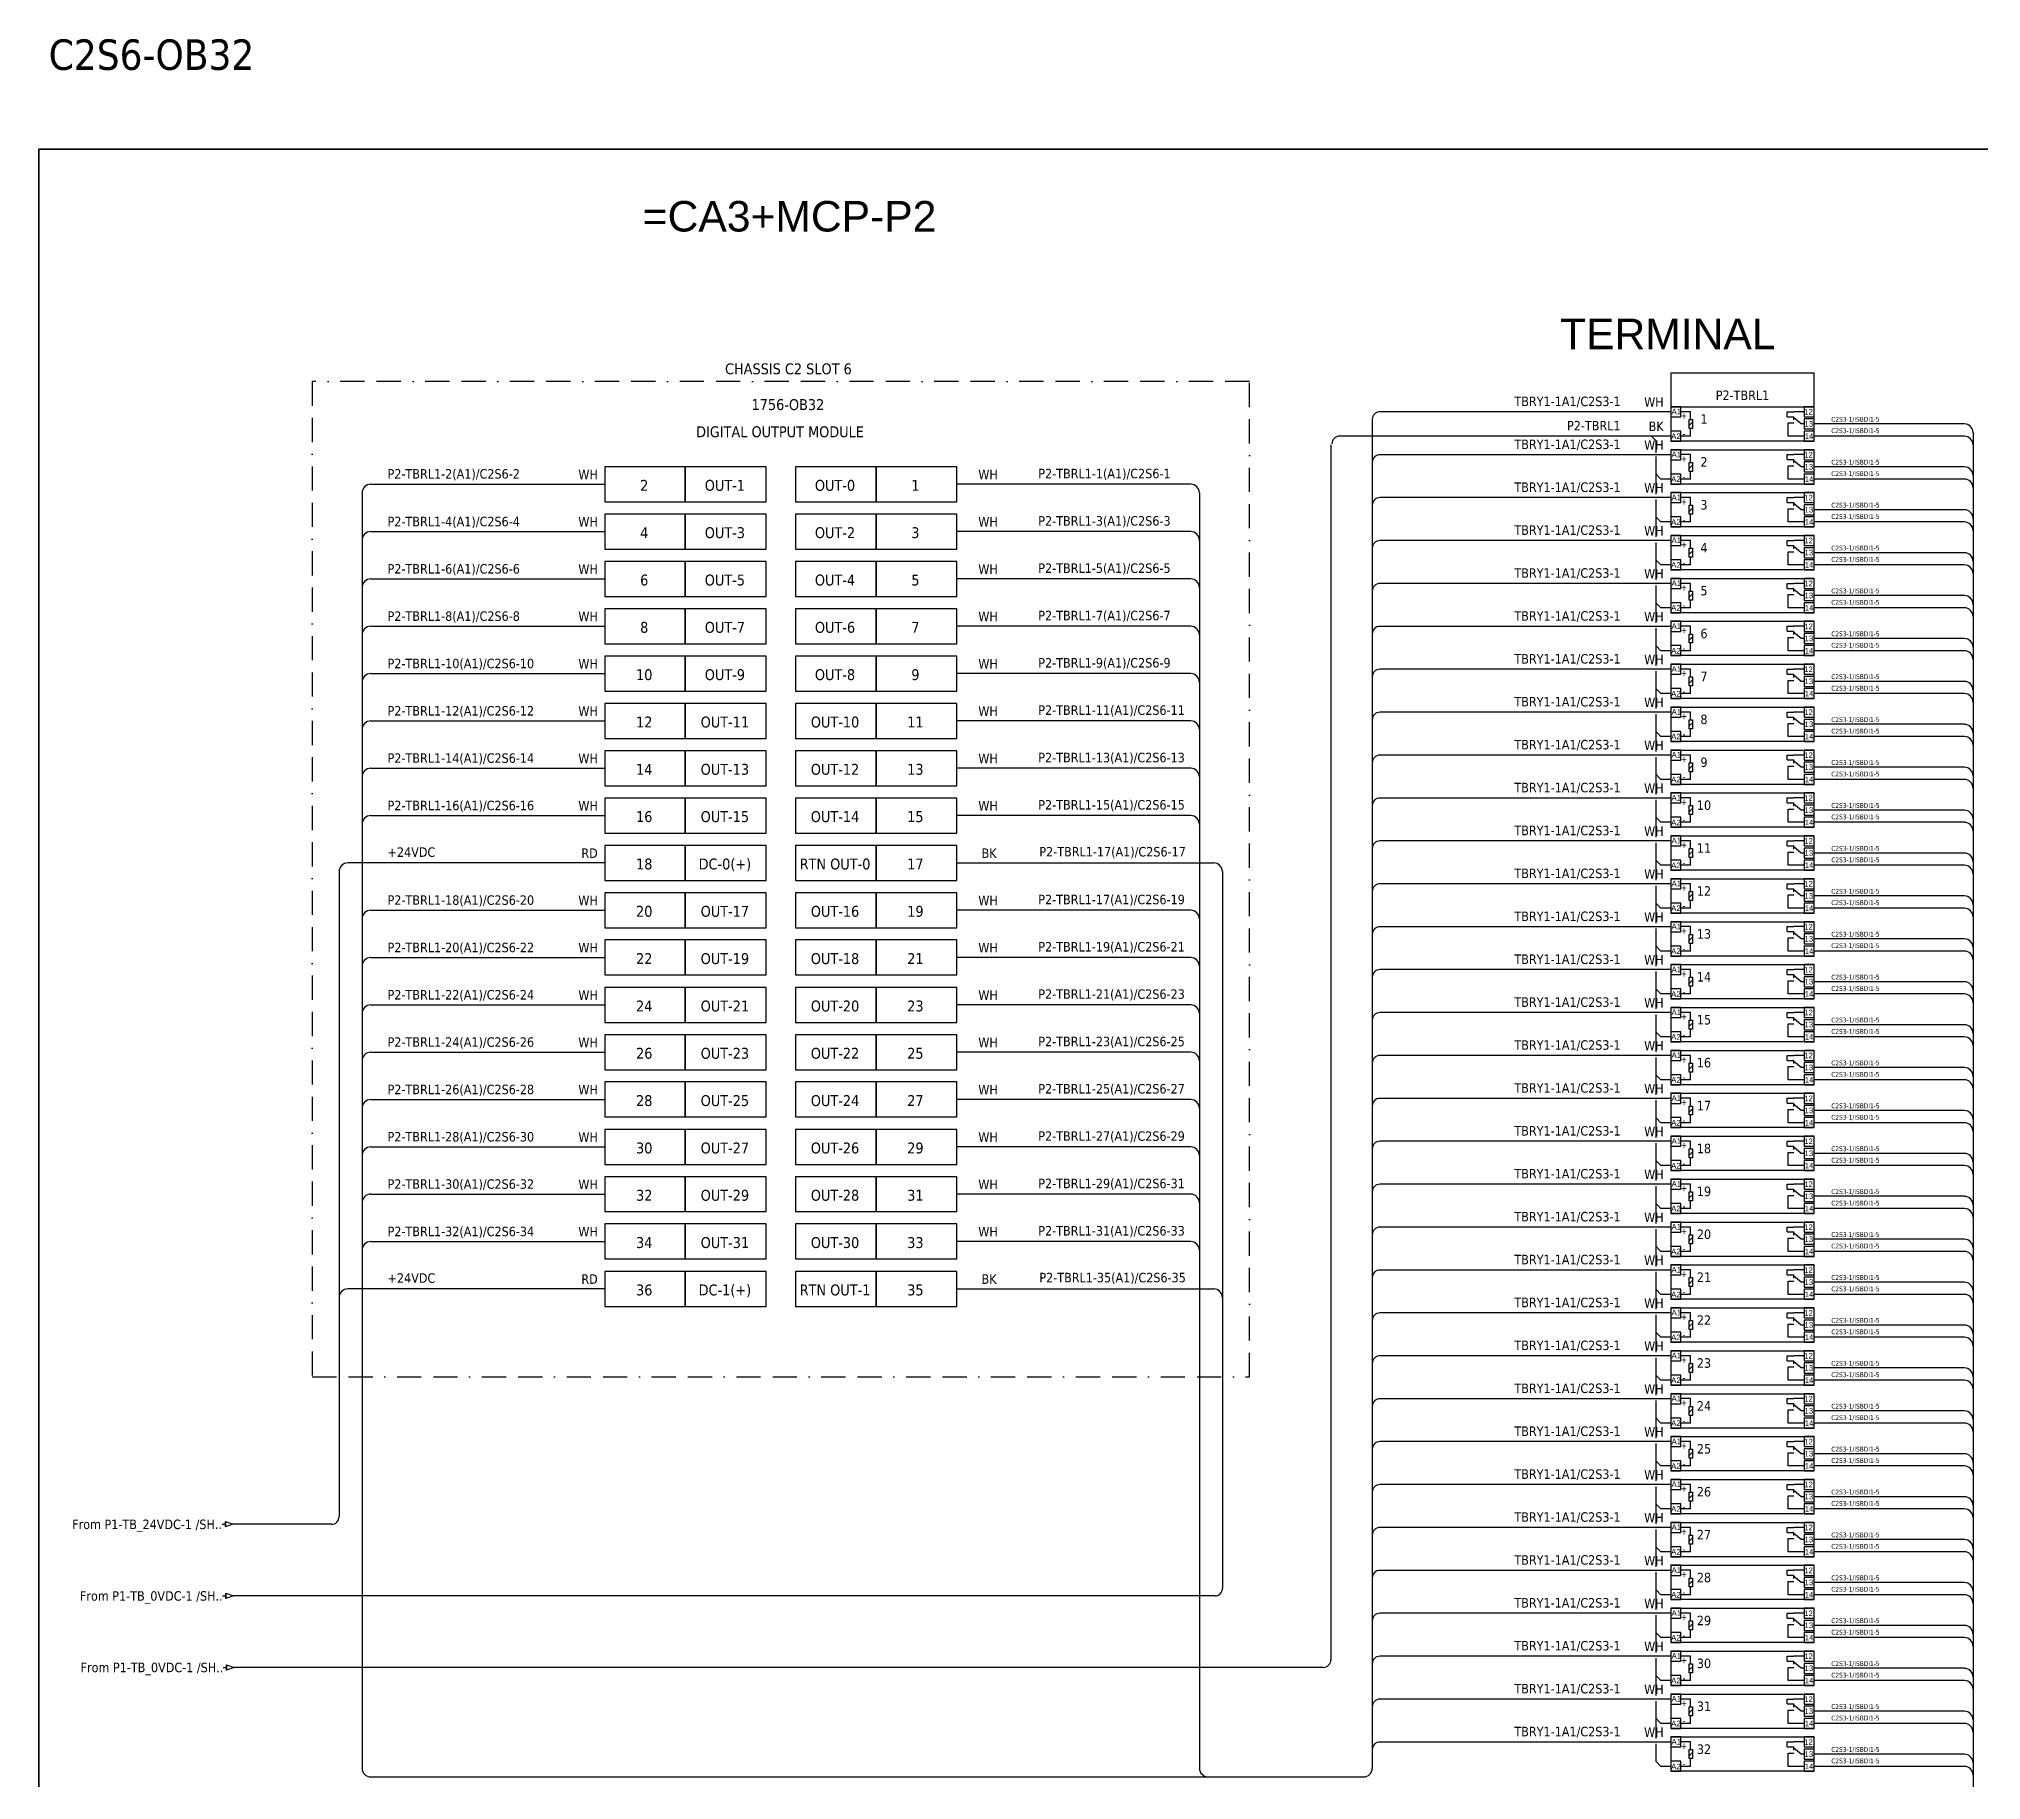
# Model space of a CAD drawing. Header units: millimetres. Extents: x 0 to 3893, y 0 to 2820.
# Drawn here: x 0 to 2037, y 994 to 2820 of the extents above; entities that cross this region are included whole.
import ezdxf
from ezdxf.enums import TextEntityAlignment as Align

# ---------------------------------------------------------------- set-up
doc = ezdxf.new("R2010")
doc.units = ezdxf.units.MM
doc.linetypes.add('BORDERX2', pattern=[88.9, 25.4, -12.7, 25.4, -12.7, 0, -12.7])
for name, color, linetype in [('HELPPOINT', 7, 'Continuous'), ('VECTORS', 7, 'Continuous'), ('x01001-FrameArea', 2, 'BORDERX2')]:
    doc.layers.add(name, color=color, linetype=linetype)
doc.layers.add('IE-EQUIP', color=253, linetype='Continuous', lineweight=25)
doc.layers.add('IE-WIRE', color=7, linetype='Continuous', lineweight=25)
doc.styles.get("Standard").update_dxf_attribs({"font": 'arial.ttf'})
doc.styles.add('Tahoma', font='')
doc.styles.get('Tahoma').set_extended_font_data('Tahoma')

# ---------------------------------------------------------------- blocks, each defined once
blk = doc.blocks.new('xRY-SPDT-1000')
at = {"color": 1, "ltscale": 25.4}
for p, q in [((0, 0), (0, -10.5)), ((10.4, 0), (0, 0)), ((0, 0), (150.3, 0)), ((0, 0), (0, -36)), ((10.4, -10.5), (10.4, 0)), ((140, 0), (140, -10.5)), ((150.3, 0), (140, 0)), ((150.3, -36), (150.3, 0)), ((150.3, -10.5), (150.3, 0)), ((150.3, -36), (150.3, 0)), ((0, -10.5), (10.4, -10.5)), ((20.7, -5.2), (10.4, -5.2)), ((22.8, -16.3), (19.4, -19.7)), ((20.7, -13.3), (20.7, -5.2)), ((122.2, -10.4), (122.2, -5.2)), ((122.2, -5.2), (128.9, -5.2)), ((122.2, -10.4), (128.9, -10.4)), ((123.2, -30.8), (123.2, -17)), ((123.2, -17), (128.9, -17)), ((140, -5.2), (128.9, -5.2)), ((128.9, -13.8), (128.9, -10.4)), ((136.9, -18), (128.9, -11.6)), ((140, -18), (136.9, -18)), ((140, -10.5), (150.3, -10.5)), ((140, -12.8), (140, -23.3)), ((150.3, -12.8), (140, -12.8)), ((150.3, -23.3), (150.3, -12.8)), ((0, -25.5), (0, -36)), ((10.4, -25.5), (0, -25.5)), ((0, -36), (10.4, -36)), ((150.3, -36), (0, -36)), ((10.4, -36), (10.4, -25.5)), ((20.7, -30.8), (10.4, -30.8)), ((20.7, -30.8), (20.7, -22.7)), ((140, -30.8), (123.2, -30.8)), ((140, -23.3), (150.3, -23.3)), ((140, -25.5), (140, -36)), ((150.3, -25.5), (140, -25.5)), ((140, -36), (150.3, -36)), ((150.3, -36), (150.3, -25.5))]:
    blk.add_line(p, q, dxfattribs=at)
blk.add_lwpolyline([(22.8, -22.7), (19.4, -22.7), (19.4, -13.3), (22.8, -13.3)], close=True, dxfattribs=at)
at = {"color": 1}
for s, p in [('A1', (5.8, -5)), ('12', (144.4, -5.3)), ('13', (144.8, -17.9)), ('A2', (5.4, -30.9)), ('14', (145, -30.8))]:
    blk.add_text(s, height=5.91, dxfattribs=at).set_placement(p, align=Align.MIDDLE_CENTER)
at = {"color": 1, "style": 'Tahoma'}
for s, p in [('+', (13.9, -9.3)), ('+', (13.9, -9.3)), ('-', (13.9, -28.2))]:
    blk.add_text(s, height=6.84, dxfattribs=at).set_placement(p, align=Align.MIDDLE_CENTER)
blk = doc.blocks.new('*U710')
at = {"layer": 'x01001-FrameArea'}
blk.add_blockref('xRY-SPDT-1000', (-75.2, 18), dxfattribs=at)
blk = doc.blocks.new('*U560')
at = {"layer": 'x01001-FrameArea', "color": 0, "linetype": 'ByBlock', "lineweight": -2, "transparency": 16777216}
for p in [(0, 0), (0, -45), (0, -90), (0, -135), (0, -180), (0, -225), (0, -270), (0, -315), (0, -360), (0, -405), (0, -450), (0, -495), (0, -540), (0, -585), (0, -630), (0, -675), (0, -720), (0, -765), (0, -810), (0, -855), (0, -900), (0, -945), (0, -990), (0, -1035), (0, -1080), (0, -1125), (0, -1170), (0, -1215), (0, -1260), (0, -1305), (0, -1350), (0, -1395)]:
    blk.add_blockref('*U710', p, dxfattribs=at)
blk = doc.blocks.new('*U720')
at = {"color": 4, "style": 'Tahoma'}
for s, height, p in [('TBRY1-1A1/C2S3-1', 9.949, (36.2, -4.1)), ('WH', 9.95, (81.3, -4.8))]:
    blk.add_text(s, height=height, dxfattribs=at).set_placement(p, align=Align.RIGHT)
blk = doc.blocks.new('*U570')
at = {"layer": 'x01001-FrameArea', "color": 0, "linetype": 'ByBlock', "lineweight": -2, "transparency": 16777216}
for p in [(0, 0), (0, -45), (0, -90), (0, -135), (0, -180), (0, -225), (0, -270), (0, -315), (0, -360), (0, -405), (0, -450), (0, -495), (0, -540), (0, -585), (0, -630), (0, -675), (0, -720), (0, -765), (0, -810), (0, -855), (0, -900), (0, -945), (0, -990), (0, -1035), (0, -1080), (0, -1125), (0, -1170), (0, -1215), (0, -1260), (0, -1305), (0, -1350), (0, -1395)]:
    blk.add_blockref('*U720', p, dxfattribs=at)
blk = doc.blocks.new('*U730')
at = {"layer": 'IE-WIRE', "color": 4, "ltscale": 25.4}
for p, q in [((74.2, 7.2), (-83.4, 7.2)), ((74.2, -5.6), (-83.4, -5.6))]:
    blk.add_line(p, q, dxfattribs=at)
for centre in [(74.2, -2), (74.2, -14.8)]:
    blk.add_arc(centre, 9.17, 0, 90, dxfattribs=at)
at = {"color": 4, "style": 'Tahoma'}
for p in [(-65.4, 9.6), (-65.4, -2.4)]:
    blk.add_text('C2S3-1/ISBDI1-5', height=4.974, dxfattribs=at).set_placement(p)
blk = doc.blocks.new('*U580')
at = {"layer": 'x01001-FrameArea', "color": 0, "linetype": 'ByBlock', "lineweight": -2, "transparency": 16777216}
for p in [(0, 0), (0, -45), (0, -90), (0, -135), (0, -180), (0, -225), (0, -270), (0, -315), (0, -360), (0, -405), (0, -450), (0, -495), (0, -540), (0, -585), (0, -630), (0, -675), (0, -720), (0, -765), (0, -810), (0, -855), (0, -900), (0, -945), (0, -990), (0, -1035), (0, -1080), (0, -1125), (0, -1170), (0, -1215), (0, -1260), (0, -1305), (0, -1350), (0, -1395)]:
    blk.add_blockref('*U730', p, dxfattribs=at)
blk = doc.blocks.new('xTerminal_fr_to0')
at = {"layer": 'VECTORS', "color": 1, "true_color": 0xff0000}
for p, q in [((-11.3, 0), (-7.8, 0)), ((-7.8, 2.8), (0, 0)), ((-7.8, -2.8), (-7.8, 2.8)), ((-7.8, 2.8), (0, 0)), ((-7.8, 2.8), (-7.8, -2.8)), ((0, 0), (-7.8, -2.8)), ((0, 0), (-7.8, -2.8))]:
    blk.add_line(p, q, dxfattribs=at)

msp = doc.modelspace()

# ---------------------------------------------------------------- linework, layer by layer
for p, q in [((1691.3, 2403.2), (1696.3, 2398.2)), ((1696.3, 2385.7), (1696.3, 2398.2)), ((1696.3, 2342.5), (1696.3, 2381.7)), ((1701.3, 2358.2), (1696.3, 2363.2)), ((1711.6, 2358.2), (1701.3, 2358.2)), ((1696.3, 2297.5), (1696.3, 2336.7)), ((1701.3, 2313.2), (1696.3, 2318.2)), ((1711.6, 2313.2), (1701.3, 2313.2)), ((1696.3, 2252.5), (1696.3, 2291.7)), ((1701.3, 2268.2), (1696.3, 2273.2)), ((1711.6, 2268.2), (1701.3, 2268.2)), ((1696.3, 2207.5), (1696.3, 2246.7)), ((1701.3, 2223.2), (1696.3, 2228.2)), ((1711.6, 2223.2), (1701.3, 2223.2)), ((1696.3, 2162.5), (1696.3, 2201.7)), ((1701.3, 2178.2), (1696.3, 2183.2)), ((1711.6, 2178.2), (1701.3, 2178.2)), ((1696.3, 2117.5), (1696.3, 2156.7)), ((1701.3, 2133.2), (1696.3, 2138.2)), ((1711.6, 2133.2), (1701.3, 2133.2)), ((1696.3, 2072.5), (1696.3, 2111.7)), ((1701.3, 2088.2), (1696.3, 2093.2)), ((1711.6, 2088.2), (1701.3, 2088.2)), ((1696.3, 2027.5), (1696.3, 2066.7)), ((1701.3, 2043.2), (1696.3, 2048.2)), ((1711.6, 2043.2), (1701.3, 2043.2)), ((1696.3, 1982.5), (1696.3, 2021.7)), ((1701.3, 1998.2), (1696.3, 2003.2)), ((1711.6, 1998.2), (1701.3, 1998.2)), ((1696.3, 1937.5), (1696.3, 1976.7)), ((1701.3, 1953.2), (1696.3, 1958.2)), ((1711.6, 1953.2), (1701.3, 1953.2)), ((1696.3, 1892.5), (1696.3, 1931.7)), ((1701.3, 1908.2), (1696.3, 1913.2)), ((1711.6, 1908.2), (1701.3, 1908.2)), ((1696.3, 1847.5), (1696.3, 1886.7)), ((1701.3, 1863.2), (1696.3, 1868.2)), ((1711.6, 1863.2), (1701.3, 1863.2)), ((1696.3, 1802.5), (1696.3, 1841.7)), ((1701.3, 1818.2), (1696.3, 1823.2)), ((1711.6, 1818.2), (1701.3, 1818.2)), ((1696.3, 1757.5), (1696.3, 1796.7)), ((1701.3, 1773.2), (1696.3, 1778.2)), ((1711.6, 1773.2), (1701.3, 1773.2)), ((1696.3, 1712.5), (1696.3, 1751.7)), ((1701.3, 1728.2), (1696.3, 1733.2)), ((1711.6, 1728.2), (1701.3, 1728.2)), ((1696.3, 1667.5), (1696.3, 1706.7)), ((1701.3, 1683.2), (1696.3, 1688.2)), ((1711.6, 1683.2), (1701.3, 1683.2)), ((1696.3, 1622.5), (1696.3, 1661.7)), ((1701.3, 1638.2), (1696.3, 1643.2)), ((1711.6, 1638.2), (1701.3, 1638.2)), ((1696.3, 1577.5), (1696.3, 1616.7)), ((1701.3, 1593.2), (1696.3, 1598.2)), ((1711.6, 1593.2), (1701.3, 1593.2)), ((1696.3, 1532.5), (1696.3, 1571.7)), ((1701.3, 1548.2), (1696.3, 1553.2)), ((1711.6, 1548.2), (1701.3, 1548.2)), ((1696.3, 1487.5), (1696.3, 1526.7)), ((1701.3, 1503.2), (1696.3, 1508.2)), ((1711.6, 1503.2), (1701.3, 1503.2)), ((1696.3, 1442.5), (1696.3, 1481.7)), ((1701.3, 1458.2), (1696.3, 1463.2)), ((1711.6, 1458.2), (1701.3, 1458.2)), ((1696.3, 1397.5), (1696.3, 1436.7)), ((1701.3, 1413.2), (1696.3, 1418.2)), ((1711.6, 1413.2), (1701.3, 1413.2)), ((1696.3, 1352.5), (1696.3, 1391.7)), ((1701.3, 1368.2), (1696.3, 1373.2)), ((1711.6, 1368.2), (1701.3, 1368.2)), ((1696.3, 1307.5), (1696.3, 1346.7)), ((1701.3, 1323.2), (1696.3, 1328.2)), ((1711.6, 1323.2), (1701.3, 1323.2)), ((1696.3, 1262.5), (1696.3, 1301.7)), ((1701.3, 1278.2), (1696.3, 1283.2)), ((1711.6, 1278.2), (1701.3, 1278.2)), ((1696.3, 1217.5), (1696.3, 1256.7)), ((1701.3, 1233.2), (1696.3, 1238.2)), ((1711.6, 1233.2), (1701.3, 1233.2)), ((1696.3, 1172.5), (1696.3, 1211.7)), ((1701.3, 1188.2), (1696.3, 1193.2)), ((1711.6, 1188.2), (1701.3, 1188.2)), ((1696.3, 1127.5), (1696.3, 1166.7)), ((1701.3, 1143.2), (1696.3, 1148.2)), ((1711.6, 1143.2), (1701.3, 1143.2)), ((1696.3, 1082.5), (1696.3, 1121.7)), ((1701.3, 1098.2), (1696.3, 1103.2)), ((1711.6, 1098.2), (1701.3, 1098.2)), ((1696.3, 1037.5), (1696.3, 1076.7)), ((1701.3, 1053.2), (1696.3, 1058.2)), ((1711.6, 1053.2), (1701.3, 1053.2)), ((1696.3, 1013.2), (1696.3, 1031.7)), ((1701.3, 1008.2), (1696.3, 1013.2)), ((1711.6, 1008.2), (1701.3, 1008.2))]:
    msp.add_line(p, q)
at = {"color": 1, "ltscale": 25.4}
for p, q in [((593.4, 1955.7), (324, 1955.7)), ((314.8, 1946.5), (314.8, 1270))]:
    msp.add_line(p, q, dxfattribs=at)
at = {"color": 4, "ltscale": 25.4}
msp.add_lwpolyline([(1711.6, 2434), (1862, 2434), (1862, 2469.2), (1711.6, 2469.2)], close=True, dxfattribs=at)
at = {"color": 1, "ltscale": 25.4}
msp.add_arc((324, 1946.5), 9.14, 90, 180, dxfattribs=at)
at = {"layer": 'HELPPOINT', "color": 4, "lineweight": 35}
for p, q in [((-0.1, 0), (-0.1, 2704.2)), ((-0.1, 2704.2), (3893.2, 2704.2)), ((-0.1, 0), (-0.1, 2704.2)), ((-0.1, 2704.2), (3893.2, 2704.2))]:
    msp.add_line(p, q, dxfattribs=at)
at = {"layer": 'IE-EQUIP', "linetype": 'Continuous', "ltscale": 25.4}
for points in [[(593.4, 2334.4), (678, 2334.4), (678, 2371.1), (593.4, 2371.1)], [(678, 2334.4), (762.7, 2334.4), (762.7, 2371.1), (678, 2371.1)], [(793.5, 2334.4), (878.2, 2334.4), (878.2, 2371.1), (793.5, 2371.1)], [(878.2, 2334.4), (962.8, 2334.4), (962.8, 2371.1), (878.2, 2371.1)], [(593.4, 2284.8), (678, 2284.8), (678, 2321.5), (593.4, 2321.5)], [(678, 2284.8), (762.7, 2284.8), (762.7, 2321.5), (678, 2321.5)], [(793.5, 2284.8), (878.2, 2284.8), (878.2, 2321.5), (793.5, 2321.5)], [(878.2, 2284.8), (962.8, 2284.8), (962.8, 2321.5), (878.2, 2321.5)], [(593.4, 2235.1), (678, 2235.1), (678, 2271.8), (593.4, 2271.8)], [(678, 2235.1), (762.7, 2235.1), (762.7, 2271.8), (678, 2271.8)], [(793.5, 2235.1), (878.2, 2235.1), (878.2, 2271.8), (793.5, 2271.8)], [(878.2, 2235.1), (962.8, 2235.1), (962.8, 2271.8), (878.2, 2271.8)], [(593.4, 2185.5), (678, 2185.5), (678, 2222.2), (593.4, 2222.2)], [(678, 2185.5), (762.7, 2185.5), (762.7, 2222.2), (678, 2222.2)], [(793.5, 2185.5), (878.2, 2185.5), (878.2, 2222.2), (793.5, 2222.2)], [(878.2, 2185.5), (962.8, 2185.5), (962.8, 2222.2), (878.2, 2222.2)], [(593.4, 2135.9), (678, 2135.9), (678, 2172.6), (593.4, 2172.6)], [(678, 2135.9), (762.7, 2135.9), (762.7, 2172.6), (678, 2172.6)], [(793.5, 2135.9), (878.2, 2135.9), (878.2, 2172.6), (793.5, 2172.6)], [(878.2, 2135.9), (962.8, 2135.9), (962.8, 2172.6), (878.2, 2172.6)], [(593.4, 2086.2), (678, 2086.2), (678, 2122.9), (593.4, 2122.9)], [(678, 2086.2), (762.7, 2086.2), (762.7, 2122.9), (678, 2122.9)], [(793.5, 2086.2), (878.2, 2086.2), (878.2, 2122.9), (793.5, 2122.9)], [(878.2, 2086.2), (962.8, 2086.2), (962.8, 2122.9), (878.2, 2122.9)], [(593.4, 2036.6), (678, 2036.6), (678, 2073.3), (593.4, 2073.3)], [(678, 2036.6), (762.7, 2036.6), (762.7, 2073.3), (678, 2073.3)], [(793.5, 2036.6), (878.2, 2036.6), (878.2, 2073.3), (793.5, 2073.3)], [(878.2, 2036.6), (962.8, 2036.6), (962.8, 2073.3), (878.2, 2073.3)], [(593.4, 1987), (678, 1987), (678, 2023.7), (593.4, 2023.7)], [(678, 1987), (762.7, 1987), (762.7, 2023.7), (678, 2023.7)], [(793.5, 1987), (878.2, 1987), (878.2, 2023.7), (793.5, 2023.7)], [(878.2, 1987), (962.8, 1987), (962.8, 2023.7), (878.2, 2023.7)], [(593.4, 1937.3), (678, 1937.3), (678, 1974), (593.4, 1974)], [(678, 1937.3), (762.7, 1937.3), (762.7, 1974), (678, 1974)], [(793.5, 1937.3), (878.2, 1937.3), (878.2, 1974), (793.5, 1974)], [(878.2, 1937.3), (962.8, 1937.3), (962.8, 1974), (878.2, 1974)], [(593.4, 1887.7), (678, 1887.7), (678, 1924.4), (593.4, 1924.4)], [(678, 1887.7), (762.7, 1887.7), (762.7, 1924.4), (678, 1924.4)], [(793.5, 1887.7), (878.2, 1887.7), (878.2, 1924.4), (793.5, 1924.4)], [(878.2, 1887.7), (962.8, 1887.7), (962.8, 1924.4), (878.2, 1924.4)], [(593.4, 1838.1), (678, 1838.1), (678, 1874.8), (593.4, 1874.8)], [(678, 1838.1), (762.7, 1838.1), (762.7, 1874.8), (678, 1874.8)], [(793.5, 1838.1), (878.2, 1838.1), (878.2, 1874.8), (793.5, 1874.8)], [(878.2, 1838.1), (962.8, 1838.1), (962.8, 1874.8), (878.2, 1874.8)], [(593.4, 1788.4), (678, 1788.4), (678, 1825.1), (593.4, 1825.1)], [(678, 1788.4), (762.7, 1788.4), (762.7, 1825.1), (678, 1825.1)], [(793.5, 1788.4), (878.2, 1788.4), (878.2, 1825.1), (793.5, 1825.1)], [(878.2, 1788.4), (962.8, 1788.4), (962.8, 1825.1), (878.2, 1825.1)], [(593.4, 1738.8), (678, 1738.8), (678, 1775.5), (593.4, 1775.5)], [(678, 1738.8), (762.7, 1738.8), (762.7, 1775.5), (678, 1775.5)], [(793.5, 1738.8), (878.2, 1738.8), (878.2, 1775.5), (793.5, 1775.5)], [(878.2, 1738.8), (962.8, 1738.8), (962.8, 1775.5), (878.2, 1775.5)], [(593.4, 1689.2), (678, 1689.2), (678, 1725.9), (593.4, 1725.9)], [(678, 1689.2), (762.7, 1689.2), (762.7, 1725.9), (678, 1725.9)], [(793.5, 1689.2), (878.2, 1689.2), (878.2, 1725.9), (793.5, 1725.9)], [(878.2, 1689.2), (962.8, 1689.2), (962.8, 1725.9), (878.2, 1725.9)], [(593.4, 1639.5), (678, 1639.5), (678, 1676.2), (593.4, 1676.2)], [(678, 1639.5), (762.7, 1639.5), (762.7, 1676.2), (678, 1676.2)], [(793.5, 1639.5), (878.2, 1639.5), (878.2, 1676.2), (793.5, 1676.2)], [(878.2, 1639.5), (962.8, 1639.5), (962.8, 1676.2), (878.2, 1676.2)], [(593.4, 1589.9), (678, 1589.9), (678, 1626.6), (593.4, 1626.6)], [(678, 1589.9), (762.7, 1589.9), (762.7, 1626.6), (678, 1626.6)], [(793.5, 1589.9), (878.2, 1589.9), (878.2, 1626.6), (793.5, 1626.6)], [(878.2, 1589.9), (962.8, 1589.9), (962.8, 1626.6), (878.2, 1626.6)], [(593.4, 1540.3), (678, 1540.3), (678, 1577), (593.4, 1577)], [(678, 1540.3), (762.7, 1540.3), (762.7, 1577), (678, 1577)], [(793.5, 1540.3), (878.2, 1540.3), (878.2, 1577), (793.5, 1577)], [(878.2, 1540.3), (962.8, 1540.3), (962.8, 1577), (878.2, 1577)], [(593.4, 1490.6), (678, 1490.6), (678, 1527.3), (593.4, 1527.3)], [(678, 1490.6), (762.7, 1490.6), (762.7, 1527.3), (678, 1527.3)], [(793.5, 1490.6), (878.2, 1490.6), (878.2, 1527.3), (793.5, 1527.3)], [(878.2, 1490.6), (962.8, 1490.6), (962.8, 1527.3), (878.2, 1527.3)]]:
    msp.add_lwpolyline(points, close=True, dxfattribs=at)
at = {"layer": 'IE-WIRE', "color": 4, "ltscale": 25.4}
for p, q in [((1711.6, 2428.7), (1406.5, 2428.7)), ((1398.5, 2420.7), (1398.5, 1006.3)), ((2028.7, 2406.8), (2028.7, 927.2)), ((1711.6, 2383.7), (1406.5, 2383.7)), ((338.9, 2343.6), (338.9, 1006.3)), ((348.1, 2352.7), (593.4, 2352.7)), ((1208.1, 2352.7), (962.8, 2352.7)), ((1217.3, 2343.6), (1217.3, 1006.3)), ((1711.6, 2338.7), (1406.5, 2338.7)), ((348.1, 2303.1), (593.4, 2303.1)), ((1208.1, 2303.1), (962.8, 2303.1)), ((1711.6, 2293.7), (1406.5, 2293.7)), ((348.1, 2253.5), (593.4, 2253.5)), ((1208.1, 2253.5), (962.8, 2253.5)), ((1711.6, 2248.7), (1406.5, 2248.7)), ((348.1, 2203.8), (593.4, 2203.8)), ((1208.1, 2203.8), (962.8, 2203.8)), ((1711.6, 2203.7), (1406.5, 2203.7)), ((348.1, 2154.2), (593.4, 2154.2)), ((1208.1, 2154.2), (962.8, 2154.2)), ((1711.6, 2158.7), (1406.5, 2158.7)), ((348.1, 2104.6), (593.4, 2104.6)), ((1208.1, 2104.6), (962.8, 2104.6)), ((1711.6, 2113.7), (1406.5, 2113.7)), ((1711.6, 2068.7), (1406.5, 2068.7)), ((348.1, 2054.9), (593.4, 2054.9)), ((1208.1, 2054.9), (962.8, 2054.9)), ((1711.6, 2023.7), (1406.5, 2023.7)), ((348.1, 2005.3), (593.4, 2005.3)), ((1208.1, 2005.3), (962.8, 2005.3)), ((1711.6, 1978.7), (1406.5, 1978.7)), ((1711.6, 1933.7), (1406.5, 1933.7)), ((348.1, 1906), (593.4, 1906)), ((1208.1, 1906), (962.8, 1906)), ((1711.6, 1888.7), (1406.5, 1888.7)), ((348.1, 1856.4), (593.4, 1856.4)), ((1208.1, 1856.4), (962.8, 1856.4)), ((1711.6, 1843.7), (1406.5, 1843.7)), ((348.1, 1806.8), (593.4, 1806.8)), ((1208.1, 1806.8), (962.8, 1806.8)), ((1711.6, 1798.7), (1406.5, 1798.7)), ((348.1, 1757.1), (593.4, 1757.1)), ((1208.1, 1757.1), (962.8, 1757.1)), ((1711.6, 1753.7), (1406.5, 1753.7)), ((348.1, 1707.5), (593.4, 1707.5)), ((1208.1, 1707.5), (962.8, 1707.5)), ((1711.6, 1708.7), (1406.5, 1708.7)), ((348.1, 1657.9), (593.4, 1657.9)), ((1208.1, 1657.9), (962.8, 1657.9)), ((1711.6, 1663.7), (1406.5, 1663.7)), ((1711.6, 1618.7), (1406.5, 1618.7)), ((348.1, 1608.2), (593.4, 1608.2)), ((1208.1, 1608.2), (962.8, 1608.2)), ((1711.6, 1573.7), (1406.5, 1573.7)), ((348.1, 1558.6), (593.4, 1558.6)), ((1208.1, 1558.6), (962.8, 1558.6)), ((1711.6, 1528.7), (1406.5, 1528.7)), ((1711.6, 1483.7), (1406.5, 1483.7)), ((1711.6, 1438.7), (1406.5, 1438.7)), ((1711.6, 1393.7), (1406.5, 1393.7)), ((1711.6, 1348.7), (1406.5, 1348.7)), ((1711.6, 1303.7), (1406.5, 1303.7)), ((1711.6, 1258.7), (1406.5, 1258.7)), ((1711.6, 1213.7), (1406.5, 1213.7)), ((1711.6, 1168.7), (1406.5, 1168.7)), ((1711.6, 1123.7), (1406.5, 1123.7)), ((1711.6, 1078.7), (1406.5, 1078.7)), ((1711.6, 1033.7), (1406.5, 1033.7))]:
    msp.add_line(p, q, dxfattribs=at)
at = {"layer": 'IE-WIRE', "color": 7, "ltscale": 25.4}
for p, q in [((1355.1, 2394.1), (1355.1, 1119.9)), ((962.8, 1955.7), (1232.2, 1955.7)), ((1241.4, 1946.5), (1241.4, 1194.9)), ((962.8, 1509), (1232.2, 1509)), ((1233.4, 1186.9), (204, 1186.9)), ((1347.1, 1111.9), (204.7, 1111.9))]:
    msp.add_line(p, q, dxfattribs=at)
at = {"layer": 'IE-WIRE', "ltscale": 25.4}
msp.add_line((1711.6, 2403.2), (1364.2, 2403.2), dxfattribs=at)
at = {"layer": 'IE-WIRE', "color": 1, "ltscale": 25.4}
for p, q in [((593.4, 1509), (324, 1509)), ((306.8, 1262), (203.4, 1262))]:
    msp.add_line(p, q, dxfattribs=at)
at = {"layer": 'IE-WIRE', "color": 4}
msp.add_line((348.1, 997.2), (1389.4, 997.2), dxfattribs=at)
at = {"layer": 'IE-WIRE', "color": 4, "ltscale": 25.4}
for centre, radius, start, end in [((1406.5, 2420.7), 8, 90, 180), ((1406.5, 2375.7), 8, 90, 180), ((348.1, 2343.6), 9.17, 90, 180), ((1208.1, 2343.6), 9.17, 0, 90), ((1406.5, 2330.7), 8, 90, 180), ((348.1, 2293.9), 9.17, 90, 180), ((1208.1, 2293.9), 9.17, 0, 90), ((1406.5, 2285.7), 8, 90, 180), ((348.1, 2244.3), 9.17, 90, 180), ((1208.1, 2244.3), 9.17, 0, 90), ((1406.5, 2240.7), 8, 90, 180), ((348.1, 2194.7), 9.17, 90, 180), ((1208.1, 2194.7), 9.17, 0, 90), ((1406.5, 2195.7), 8, 90, 180), ((348.1, 2145), 9.17, 90, 180), ((1208.1, 2145), 9.17, 0, 90), ((1406.5, 2150.7), 8, 90, 180), ((348.1, 2095.4), 9.17, 90, 180), ((1208.1, 2095.4), 9.17, 0, 90), ((1406.5, 2105.7), 8, 90, 180), ((1406.5, 2060.7), 8, 90, 180), ((348.1, 2045.8), 9.17, 90, 180), ((1208.1, 2045.8), 9.17, 0, 90), ((1406.5, 2015.7), 8, 90, 180), ((348.1, 1996.1), 9.17, 90, 180), ((1208.1, 1996.1), 9.17, 0, 90), ((1406.5, 1970.7), 8, 90, 180), ((1406.5, 1925.7), 8, 90, 180), ((348.1, 1896.9), 9.17, 90, 180), ((1208.1, 1896.9), 9.17, 0, 90), ((1406.5, 1880.7), 8, 90, 180), ((348.1, 1847.2), 9.17, 90, 180), ((1208.1, 1847.2), 9.17, 0, 90), ((1406.5, 1835.7), 8, 90, 180), ((348.1, 1797.6), 9.17, 90, 180), ((1208.1, 1797.6), 9.17, 0, 90), ((1406.5, 1790.7), 8, 90, 180), ((348.1, 1748), 9.17, 90, 180), ((1208.1, 1748), 9.17, 0, 90), ((1406.5, 1745.7), 8, 90, 180), ((348.1, 1698.3), 9.17, 90, 180), ((1208.1, 1698.3), 9.17, 0, 90), ((1406.5, 1700.7), 8, 90, 180), ((348.1, 1648.7), 9.17, 90, 180), ((1208.1, 1648.7), 9.17, 0, 90), ((1406.5, 1655.7), 8, 90, 180), ((1406.5, 1610.7), 8, 90, 180), ((348.1, 1599.1), 9.17, 90, 180), ((1208.1, 1599.1), 9.17, 0, 90), ((1406.5, 1565.7), 8, 90, 180), ((348.1, 1549.4), 9.17, 90, 180), ((1208.1, 1549.4), 9.17, 0, 90), ((1406.5, 1520.7), 8, 90, 180), ((1406.5, 1475.7), 8, 90, 180), ((1406.5, 1430.7), 8, 90, 180), ((1406.5, 1385.7), 8, 90, 180), ((1406.5, 1340.7), 8, 90, 180), ((1406.5, 1295.7), 8, 90, 180), ((1406.5, 1250.7), 8, 90, 180), ((1406.5, 1205.7), 8, 90, 180), ((1406.5, 1160.7), 8, 90, 180), ((1406.5, 1115.7), 8, 90, 180), ((1406.5, 1070.7), 8, 90, 180), ((1406.5, 1025.7), 8, 90, 180)]:
    msp.add_arc(centre, radius, start, end, dxfattribs=at)
at = {"layer": 'IE-WIRE', "ltscale": 25.4}
msp.add_arc((1364.2, 2395.2), 8, 90, 180, dxfattribs=at)
at = {"layer": 'IE-WIRE', "color": 7, "ltscale": 25.4}
for centre, radius, start, end in [((1232.2, 1946.5), 9.14, 0, 90), ((1232.2, 1499.8), 9.14, 0, 90), ((1233.4, 1194.9), 8, 270, 0), ((1347.1, 1119.9), 8, 270, 0)]:
    msp.add_arc(centre, radius, start, end, dxfattribs=at)
at = {"layer": 'IE-WIRE', "color": 1, "ltscale": 25.4}
for centre, radius, start, end in [((324, 1499.8), 9.14, 90, 180), ((306.8, 1270), 8, 270, 0)]:
    msp.add_arc(centre, radius, start, end, dxfattribs=at)
at = {"layer": 'IE-WIRE', "color": 4}
for centre, start, end in [((348.1, 1006.3), 180, 270), ((1226.4, 1006.3), 180, 270), ((1389.4, 1006.3), 270, 0)]:
    msp.add_arc(centre, 9.14, start, end, dxfattribs=at)
at = {"layer": 'x01001-FrameArea'}
msp.add_lwpolyline([(286.6, 1416.6), (1269.6, 1416.6), (1269.6, 2460.5), (286.6, 2460.5)], close=True, dxfattribs=at)

# ---------------------------------------------------------------- block references
for p in [(203.4, 1262), (204, 1186.9), (204.7, 1111.9)]:
    msp.add_blockref('xTerminal_fr_to0', p)
for name, p in [('*U570', (1622.8, 2438.8)), ('*U560', (1786.8, 2416)), ('*U580', (1945.3, 2408.8))]:
    msp.add_blockref(name, p, dxfattribs=at)

# ---------------------------------------------------------------- texts
at = {"color": 2, "style": 'Tahoma'}
msp.add_text('C2S6-OB32', height=32, dxfattribs=at).set_placement((10.3, 2787.3))
at = {"color": 2}
for s, p in [('=CA3+MCP-P2', (633.3, 2617.8)), ('TERMINAL', (1595.4, 2494.4))]:
    msp.add_text(s, height=32, dxfattribs=at).set_placement(p)
at = {"color": 2, "style": 'Tahoma'}
for s, height, p in [('CHASSIS C2 SLOT 6', 11.441, (786.1, 2473.8)), ('1756-OB32', 11.44, (785.6, 2436.3)), ('DIGITAL OUTPUT MODULE', 11.441, (777.3, 2407.8)), ('2', 11.4, (634.9, 2351.6)), ('OUT-1', 11.44, (719.5, 2351.6)), ('OUT-0', 11.44, (835, 2351.6)), ('1', 11.4, (919.3, 2351.6)), ('4', 11.4, (634.9, 2302)), ('OUT-3', 11.44, (719.5, 2302)), ('OUT-2', 11.44, (835, 2302)), ('3', 11.4, (919.3, 2302)), ('6', 11.4, (634.9, 2252.3)), ('OUT-5', 11.44, (719.5, 2252.3)), ('OUT-4', 11.44, (835, 2252.3)), ('5', 11.4, (919.3, 2252.3)), ('8', 11.4, (634.9, 2202.7)), ('OUT-7', 11.44, (719.5, 2202.7)), ('OUT-6', 11.44, (835, 2202.7)), ('7', 11.4, (919.3, 2202.7)), ('10', 11.44, (634.9, 2153.1)), ('OUT-9', 11.44, (719.5, 2153.1)), ('OUT-8', 11.44, (835, 2153.1)), ('9', 11.4, (919.3, 2153.1)), ('12', 11.44, (634.9, 2103.4)), ('OUT-11', 11.44, (719.5, 2103.4)), ('OUT-10', 11.44, (835, 2103.4)), ('11', 11.44, (919.3, 2103.4)), ('14', 11.44, (634.9, 2053.8)), ('OUT-13', 11.44, (719.5, 2053.8)), ('OUT-12', 11.44, (835, 2053.8)), ('13', 11.44, (919.3, 2053.8)), ('16', 11.44, (634.9, 2004.2)), ('OUT-15', 11.44, (719.5, 2004.2)), ('OUT-14', 11.44, (835, 2004.2)), ('15', 11.44, (919.3, 2004.2)), ('18', 11.44, (634.9, 1954.5)), ('DC-0(+)', 11.44, (719.5, 1954.5)), ('RTN OUT-0', 11.44, (835, 1954.5)), ('17', 11.44, (919.3, 1954.5)), ('20', 11.44, (634.9, 1904.9)), ('OUT-17', 11.44, (719.5, 1904.9)), ('OUT-16', 11.44, (835, 1904.9)), ('19', 11.44, (919.3, 1904.9)), ('22', 11.44, (634.9, 1855.3)), ('OUT-19', 11.44, (719.5, 1855.3)), ('OUT-18', 11.44, (835, 1855.3)), ('21', 11.44, (919.3, 1855.3)), ('24', 11.44, (634.9, 1805.6)), ('OUT-21', 11.44, (719.5, 1805.6)), ('OUT-20', 11.44, (835, 1805.6)), ('23', 11.44, (919.3, 1805.6)), ('26', 11.44, (634.9, 1756)), ('OUT-23', 11.44, (719.5, 1756)), ('OUT-22', 11.44, (835, 1756)), ('25', 11.44, (919.3, 1756)), ('28', 11.44, (634.9, 1706.4)), ('OUT-25', 11.44, (719.5, 1706.4)), ('OUT-24', 11.44, (835, 1706.4)), ('27', 11.44, (919.3, 1706.4)), ('30', 11.44, (634.9, 1656.7)), ('OUT-27', 11.44, (719.5, 1656.7)), ('OUT-26', 11.44, (835, 1656.7)), ('29', 11.44, (919.3, 1656.7)), ('32', 11.44, (634.9, 1607.1)), ('OUT-29', 11.44, (719.5, 1607.1)), ('OUT-28', 11.44, (835, 1607.1)), ('31', 11.44, (919.3, 1607.1)), ('34', 11.44, (634.9, 1557.5)), ('OUT-31', 11.44, (719.5, 1557.5)), ('OUT-30', 11.44, (835, 1557.5)), ('33', 11.44, (919.3, 1557.5)), ('36', 11.44, (634.9, 1507.8)), ('DC-1(+)', 11.44, (719.5, 1507.8)), ('RTN OUT-1', 11.44, (835, 1507.8)), ('35', 11.44, (919.3, 1507.8))]:
    msp.add_text(s, height=height, dxfattribs=at).set_placement(p, align=Align.MIDDLE_CENTER)
at = {"color": 4, "style": 'Tahoma'}
for s, p in [('P2-TBRL1', (1786.8, 2446.1)), ('1', (1746.4, 2421.2)), ('2', (1746.4, 2376.2)), ('3', (1746.4, 2331.2)), ('4', (1746.4, 2286.2)), ('5', (1746.4, 2241.2)), ('6', (1746.4, 2196.2)), ('7', (1746.4, 2151.2)), ('8', (1746.4, 2106.2)), ('9', (1746.4, 2061.2)), ('10', (1746.4, 2016.2)), ('11', (1746.4, 1971.2)), ('12', (1746.4, 1926.2)), ('13', (1746.4, 1881.2)), ('14', (1746.4, 1836.2)), ('15', (1746.4, 1791.2)), ('16', (1746.4, 1746.2)), ('17', (1746.4, 1701.2)), ('18', (1746.4, 1656.2)), ('19', (1746.4, 1611.2)), ('20', (1746.4, 1566.2)), ('21', (1746.4, 1521.2)), ('22', (1746.4, 1476.2)), ('23', (1746.4, 1431.2)), ('24', (1746.4, 1386.2)), ('25', (1746.4, 1341.2)), ('26', (1746.4, 1296.2)), ('27', (1746.4, 1251.2)), ('28', (1746.4, 1206.2)), ('29', (1746.4, 1161.2)), ('30', (1746.4, 1116.2)), ('31', (1746.4, 1071.2)), ('32', (1746.4, 1026.2))]:
    msp.add_text(s, height=9.95, dxfattribs=at).set_placement(p, align=Align.MIDDLE_CENTER)
at = {"style": 'Tahoma'}
for s, p in [('P2-TBRL1', (1658.9, 2409.2)), ('BK', (1704.1, 2408.5))]:
    msp.add_text(s, height=9.95, dxfattribs=at).set_placement(p, align=Align.RIGHT)
at = {"color": 4, "style": 'Tahoma'}
for s, height, p in [('P2-TBRL1-2(A1)/C2S6-2', 9.949, (365.7, 2358.7)), ('WH', 9.95, (565.8, 2358)), ('WH', 9.95, (985.3, 2358)), ('P2-TBRL1-1(A1)/C2S6-1', 9.949, (1048.2, 2359)), ('P2-TBRL1-4(A1)/C2S6-4', 9.949, (365.7, 2308.7)), ('WH', 9.95, (565.8, 2308.4)), ('WH', 9.95, (985.3, 2308.4)), ('P2-TBRL1-3(A1)/C2S6-3', 9.949, (1048.2, 2309.4)), ('P2-TBRL1-6(A1)/C2S6-6', 9.949, (365.7, 2259.1)), ('WH', 9.95, (565.8, 2258.7)), ('WH', 9.95, (985.3, 2258.7)), ('P2-TBRL1-5(A1)/C2S6-5', 9.949, (1048.2, 2259.8)), ('P2-TBRL1-8(A1)/C2S6-8', 9.949, (365.7, 2209.5)), ('WH', 9.95, (565.8, 2209.1)), ('WH', 9.95, (985.3, 2209.1)), ('P2-TBRL1-7(A1)/C2S6-7', 9.949, (1048.2, 2210.1)), ('P2-TBRL1-10(A1)/C2S6-10', 9.949, (365.7, 2159.8)), ('WH', 9.95, (565.8, 2159.5)), ('WH', 9.95, (985.3, 2159.5)), ('P2-TBRL1-9(A1)/C2S6-9', 9.949, (1048.2, 2160.5)), ('P2-TBRL1-12(A1)/C2S6-12', 9.949, (365.7, 2110.2)), ('WH', 9.95, (565.8, 2109.8)), ('WH', 9.95, (985.3, 2109.8)), ('P2-TBRL1-11(A1)/C2S6-11', 9.949, (1048.2, 2110.9)), ('P2-TBRL1-14(A1)/C2S6-14', 9.949, (365.7, 2060.6)), ('WH', 9.95, (565.8, 2060.2)), ('WH', 9.95, (985.3, 2060.2)), ('P2-TBRL1-13(A1)/C2S6-13', 9.949, (1048.2, 2061.2)), ('P2-TBRL1-16(A1)/C2S6-16', 9.949, (365.7, 2010.9)), ('WH', 9.95, (565.8, 2010.6)), ('WH', 9.95, (985.3, 2010.6)), ('P2-TBRL1-15(A1)/C2S6-15', 9.949, (1048.2, 2011.6)), ('P2-TBRL1-18(A1)/C2S6-20', 9.949, (365.7, 1911.7)), ('WH', 9.95, (565.8, 1911.3)), ('WH', 9.95, (985.3, 1911.3)), ('P2-TBRL1-17(A1)/C2S6-19', 9.949, (1048.2, 1912.3)), ('P2-TBRL1-20(A1)/C2S6-22', 9.949, (365.7, 1862)), ('WH', 9.95, (565.8, 1861.7)), ('WH', 9.95, (985.3, 1861.7)), ('P2-TBRL1-19(A1)/C2S6-21', 9.949, (1048.2, 1862.7)), ('P2-TBRL1-22(A1)/C2S6-24', 9.949, (365.7, 1812.4)), ('WH', 9.95, (565.8, 1812)), ('WH', 9.95, (985.3, 1812)), ('P2-TBRL1-21(A1)/C2S6-23', 9.949, (1048.2, 1813.1)), ('P2-TBRL1-24(A1)/C2S6-26', 9.949, (365.7, 1762.8)), ('WH', 9.95, (565.8, 1762.4)), ('WH', 9.95, (985.3, 1762.4)), ('P2-TBRL1-23(A1)/C2S6-25', 9.949, (1048.2, 1763.4)), ('P2-TBRL1-26(A1)/C2S6-28', 9.949, (365.7, 1713.1)), ('WH', 9.95, (565.8, 1712.8)), ('WH', 9.95, (985.3, 1712.8)), ('P2-TBRL1-25(A1)/C2S6-27', 9.949, (1048.2, 1713.8)), ('P2-TBRL1-28(A1)/C2S6-30', 9.949, (365.7, 1663.5)), ('WH', 9.95, (565.8, 1663.1)), ('WH', 9.95, (985.3, 1663.1)), ('P2-TBRL1-27(A1)/C2S6-29', 9.949, (1048.2, 1664.2)), ('P2-TBRL1-30(A1)/C2S6-32', 9.949, (365.7, 1613.9)), ('WH', 9.95, (565.8, 1613.5)), ('WH', 9.95, (985.3, 1613.5)), ('P2-TBRL1-29(A1)/C2S6-31', 9.949, (1048.2, 1614.5)), ('P2-TBRL1-32(A1)/C2S6-34', 9.949, (365.7, 1564.2)), ('WH', 9.95, (565.8, 1563.9)), ('WH', 9.95, (985.3, 1563.9)), ('P2-TBRL1-31(A1)/C2S6-33', 9.949, (1048.2, 1564.9))]:
    msp.add_text(s, height=height, dxfattribs=at).set_placement(p)
at = {"color": 1, "style": 'Tahoma'}
for s, p in [('+24VDC', (365.7, 1962)), ('RD', (568.9, 1960.9)), ('+24VDC', (365.7, 1515.3)), ('RD', (568.9, 1514.2))]:
    msp.add_text(s, height=9.95, dxfattribs=at).set_placement(p)
at = {"color": 7, "style": 'Tahoma'}
for s, height, p in [('BK', 9.95, (988.7, 1960.9)), ('P2-TBRL1-17(A1)/C2S6-17', 9.949, (1049.3, 1962.4)), ('BK', 9.95, (988.7, 1514.2)), ('P2-TBRL1-35(A1)/C2S6-35', 9.949, (1049.3, 1515.8))]:
    msp.add_text(s, height=height, dxfattribs=at).set_placement(p)
at = {"color": 1, "style": 'Tahoma'}
msp.add_text('From P1-TB_24VDC-1 /SH..', height=9.949, dxfattribs=at).set_placement((192, 1262), align=Align.MIDDLE_RIGHT)
at = {"color": 7, "style": 'Tahoma'}
for p in [(192.7, 1186.9), (193.4, 1111.9)]:
    msp.add_text('From P1-TB_0VDC-1 /SH..', height=9.949, dxfattribs=at).set_placement(p, align=Align.MIDDLE_RIGHT)

doc.saveas('drawing.dxf')
